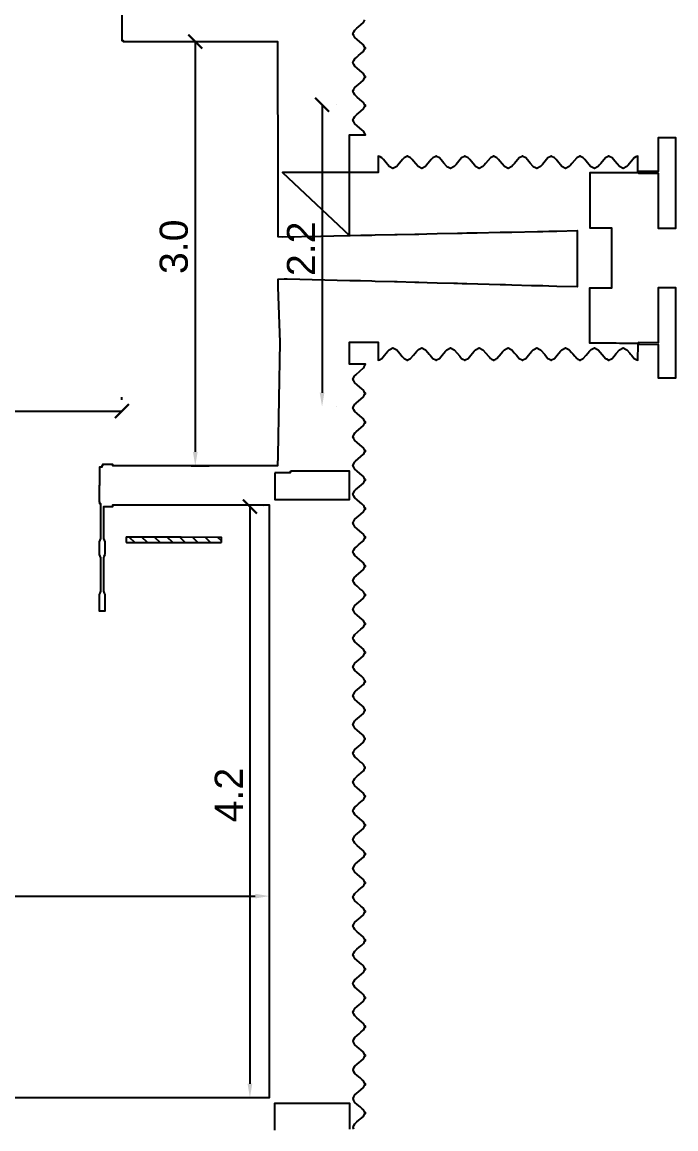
# Model space of a CAD drawing. Header units: metres. Extents: x -155 to -31, y -2 to 38.
# Drawn here: x -140.78 to -136.12, y 5.72 to 13.6 of the extents above; entities that cross this region are included whole.
import ezdxf

# ---------------------------------------------------------------- set-up
doc = ezdxf.new("R2010")
doc.units = ezdxf.units.M
doc.layers.add('DİMENSİONS', color=1, linetype='Continuous', true_color=0xff0000)
doc.layers.add('Layer 03$CATI_MOBILYA', color=9, linetype='Continuous', true_color=0xc0c0c0)
doc.layers.add('Layer 03$CATI_DUVAR', color=7, linetype='Continuous')
doc.styles.add('Default', font='arial.ttf')
doc.dimstyles.new('Default', dxfattribs={"dimscale": 2, "dimtxt": 0.1, "dimasz": 0.1, "dimexe": 0.05, "dimexo": 0.05, "dimgap": 0.025, "dimtad": 1, "dimtoh": 1, "dimzin": 1, "dimdsep": 46, "dimtxsty": 'Default', "dimcen": 0.05, "dimazin": 1, "dimtfac": 1, "dimtdec": 4, "dimtix": 1, "dimtofl": 0, "dimtmove": 1, "dimatfit": 3, "dimfxl": 0.1, "dimtolj": 1, "dimtzin": 1, "dimarcsym": 0})

# ---------------------------------------------------------------- blocks, each defined once
blk = doc.blocks.new('_ArchTick')
at = {"color": 0, "linetype": 'ByBlock', "const_width": 0.15}
blk.add_lwpolyline([(-0.5, -0.5), (0.5, 0.5)], dxfattribs=at)
blk = doc.blocks.new('*D19')
at = {"layer": 'Defpoints', "color": 0}
for p in [(-139.1584, 10.1494), (-139.1584, 5.9379), (-139.1584, 5.9379)]:
    blk.add_point(p, dxfattribs=at)
at = {"layer": 'DİMENSİONS', "color": 0, "lineweight": -2}
for p, q in [((-139.1584, 10.1494), (-139.1584, 6.0379)), ((-139.0584, 10.1494), (-139.0584, 10.1494)), ((-139.0584, 5.9379), (-139.0584, 5.9379))]:
    blk.add_line(p, q, dxfattribs=at)
at = {"layer": 'DİMENSİONS', "color": 0}
blk.add_solid([(-139.175, 6.0379), (-139.1417, 6.0379), (-139.1584, 5.9379)], dxfattribs=at)
at = {"layer": 'DİMENSİONS', "color": 0, "lineweight": -2, "xscale": 0.1, "yscale": 0.1, "zscale": 0.1, "rotation": 90}
blk.add_blockref('_ArchTick', (-139.1584, 10.1494), dxfattribs=at)
at = {"layer": 'DİMENSİONS', "color": 0, "insert": (-139.3088, 8.0937), "char_height": 0.2, "attachment_point": 5, "rotation": 90, "style": 'Default'}
blk.add_mtext('\\A1;4.2', dxfattribs=at)
blk = doc.blocks.new('*D24')
at = {"layer": 'Defpoints', "color": 0}
for p in [(-146.8987, 10.8087), (-140.0702, 10.8285), (-140.0702, 10.8087)]:
    blk.add_point(p, dxfattribs=at)
at = {"layer": 'DİMENSİONS', "color": 0, "lineweight": -2}
for p, q in [((-146.8987, 10.9087), (-146.8987, 10.9285)), ((-140.0702, 10.9087), (-140.0702, 10.9285)), ((-146.8987, 10.8285), (-140.0702, 10.8285))]:
    blk.add_line(p, q, dxfattribs=at)
at = {"layer": 'DİMENSİONS', "color": 0, "lineweight": -2, "xscale": 0.1, "yscale": 0.1, "zscale": 0.1, "rotation": 180}
blk.add_blockref('_ArchTick', (-146.8987, 10.8285), dxfattribs=at)
at = {"layer": 'DİMENSİONS', "color": 0, "lineweight": -2, "xscale": 0.1, "yscale": 0.1, "zscale": 0.1}
blk.add_blockref('_ArchTick', (-140.0702, 10.8285), dxfattribs=at)
at = {"layer": 'DİMENSİONS', "color": 0, "insert": (-143.4844, 10.9806), "char_height": 0.2, "attachment_point": 5, "style": 'Default'}
blk.add_mtext('\\A1;6.8', dxfattribs=at)
blk = doc.blocks.new('*D62')
at = {"layer": 'Defpoints', "color": 0}
for p in [(-138.6444, 13.01), (-138.6444, 10.8594), (-138.6444, 10.8594)]:
    blk.add_point(p, dxfattribs=at)
at = {"layer": 'DİMENSİONS', "color": 0, "lineweight": -2}
for p, q in [((-138.6444, 13.01), (-138.6444, 10.9594)), ((-138.5444, 13.01), (-138.5444, 13.01)), ((-138.5444, 10.8594), (-138.5444, 10.8594))]:
    blk.add_line(p, q, dxfattribs=at)
at = {"layer": 'DİMENSİONS', "color": 0}
blk.add_solid([(-138.661, 10.9594), (-138.6277, 10.9594), (-138.6444, 10.8594)], dxfattribs=at)
at = {"layer": 'DİMENSİONS', "color": 0, "lineweight": -2, "xscale": 0.1, "yscale": 0.1, "zscale": 0.1, "rotation": 90}
blk.add_blockref('_ArchTick', (-138.6444, 13.01), dxfattribs=at)
at = {"layer": 'DİMENSİONS', "color": 0, "insert": (-138.7948, 11.9847), "char_height": 0.2, "attachment_point": 5, "rotation": 90, "style": 'Default'}
blk.add_mtext('\\A1;2.2', dxfattribs=at)
blk = doc.blocks.new('*D63')
at = {"layer": 'Defpoints', "color": 0}
for p in [(-144.4832, 7.39), (-139.0203, 7.39), (-139.0203, 7.3742)]:
    blk.add_point(p, dxfattribs=at)
at = {"layer": 'DİMENSİONS', "color": 0, "lineweight": -2}
for p, q in [((-144.4832, 7.3742), (-139.1203, 7.3742)), ((-144.4832, 7.29), (-144.4832, 7.2742)), ((-139.0203, 7.29), (-139.0203, 7.2742))]:
    blk.add_line(p, q, dxfattribs=at)
at = {"layer": 'DİMENSİONS', "color": 0}
blk.add_solid([(-139.1203, 7.3575), (-139.1203, 7.3908), (-139.0203, 7.3742)], dxfattribs=at)
at = {"layer": 'DİMENSİONS', "color": 0, "lineweight": -2, "xscale": 0.1, "yscale": 0.1, "zscale": 0.1, "rotation": 180}
blk.add_blockref('_ArchTick', (-144.4832, 7.3742), dxfattribs=at)
at = {"layer": 'DİMENSİONS', "color": 0, "insert": (-141.8018, 7.5259), "char_height": 0.2, "attachment_point": 5, "style": 'Default'}
blk.add_mtext('\\A1;5.5', dxfattribs=at)
blk = doc.blocks.new('*D64')
at = {"layer": 'Defpoints', "color": 0}
for p in [(-139.6781, 13.46), (-139.6781, 10.4379), (-139.5478, 10.4379)]:
    blk.add_point(p, dxfattribs=at)
at = {"layer": 'DİMENSİONS', "color": 0, "lineweight": -2}
for p, q in [((-139.5781, 13.46), (-139.4478, 13.46)), ((-139.5478, 13.46), (-139.5478, 10.5379)), ((-139.5781, 10.4379), (-139.4478, 10.4379))]:
    blk.add_line(p, q, dxfattribs=at)
at = {"layer": 'DİMENSİONS', "color": 0}
blk.add_solid([(-139.5645, 10.5379), (-139.5311, 10.5379), (-139.5478, 10.4379)], dxfattribs=at)
at = {"layer": 'DİMENSİONS', "color": 0, "lineweight": -2, "xscale": 0.1, "yscale": 0.1, "zscale": 0.1, "rotation": 90}
blk.add_blockref('_ArchTick', (-139.5478, 13.46), dxfattribs=at)
at = {"layer": 'DİMENSİONS', "color": 0, "insert": (-139.7, 11.999), "char_height": 0.2, "attachment_point": 5, "rotation": 90, "style": 'Default'}
blk.add_mtext('\\A1;3.0', dxfattribs=at)

msp = doc.modelspace()

# ---------------------------------------------------------------- hatches: boundary and pattern name
at = {"layer": 'Layer 03$CATI_MOBILYA'}
h = msp.add_hatch(dxfattribs=at)
h.set_pattern_fill('ANSI31', scale=0.02, angle=90, style=0, pattern_type=2)
h.set_pattern_definition([(135, (-140.90624, 9.92203), (-0.0449013, -0.0449013), [])])
h.paths.add_polyline_path([(-140.0389, 9.8934), (-140.0375, 9.8927), (-140.0364, 9.8922), (-139.7535, 9.8922), (-139.3661, 9.8922), (-139.3646, 9.8929), (-139.3636, 9.8935), (-139.3625, 9.8948), (-139.3618, 9.8959), (-139.3615, 9.8965), (-139.3615, 9.9096), (-139.3616, 9.9277), (-139.362, 9.9287), (-139.649, 9.9319), (-140.0369, 9.9317), (-140.0378, 9.9313), (-140.0393, 9.9302), (-140.0399, 9.9296), (-140.0406, 9.9282), (-140.041, 9.9272), (-140.041, 9.9144), (-140.0409, 9.8963), (-140.0407, 9.8959), (-140.0397, 9.8944)], flags=0)

# ---------------------------------------------------------------- linework, layer by layer
at = {"layer": 'Layer 03$CATI_DUVAR'}
for points in [[(-140.0701, 13.7293), (-140.0701, 13.4694), (-140.0612, 13.4694), (-140.0611, 13.46), (-138.9609, 13.46), (-138.9608, 13.3553), (-138.9604, 12.5266), (-138.9604, 12.5256), (-138.9603, 12.1338), (-138.9603, 12.0729), (-138.9257, 12.0688), (-138.6541, 12.0748), (-138.4676, 12.0788), (-138.4513, 12.0792), (-138.4494, 12.0792), (-138.4443, 12.0793), (-138.3679, 12.0809), (-138.2892, 12.0827), (-138.267, 12.0832), (-138.127, 12.0862), (-138.1092, 12.0866), (-137.9834, 12.0893), (-137.9557, 12.0899), (-137.898, 12.0911), (-137.8234, 12.0927), (-137.6785, 12.0959), (-137.6456, 12.0966), (-137.6118, 12.0974), (-137.5396, 12.0989), (-137.3745, 12.1024), (-137.3474, 12.103), (-137.3366, 12.1032), (-137.2917, 12.1042), (-137.1081, 12.1082), (-137.0713, 12.109), (-137.0287, 12.1099), (-136.9912, 12.1107), (-136.9711, 12.1112), (-136.8269, 12.1142), (-136.8268, 11.988), (-136.8268, 11.8516), (-136.8269, 11.7128), (-136.971, 11.7167), (-137.0286, 11.7185), (-137.0713, 11.7198), (-137.1101, 11.7209), (-137.152, 11.722), (-137.2933, 11.7258), (-137.3366, 11.727), (-137.3453, 11.7273), (-137.3457, 11.7273), (-137.3745, 11.7282), (-137.6137, 11.7346), (-137.6455, 11.7355), (-137.6785, 11.7366), (-137.7055, 11.7373), (-137.8249, 11.7405), (-137.8954, 11.7424), (-137.9556, 11.744), (-137.9833, 11.7449), (-138.1103, 11.7483), (-138.1284, 11.7487), (-138.2669, 11.7524), (-138.2891, 11.7531), (-138.3693, 11.7553), (-138.4473, 11.7574), (-138.8937, 11.7693), (-138.9148, 11.7693), (-138.9603, 11.7648), (-138.9603, 11.7648), (-138.9595, 11.7364), (-138.9588, 11.7114), (-138.9444, 11.3207), (-138.9597, 10.5135), (-138.9611, 10.4379), (-140.1345, 10.4379), (-140.1345, 10.4494), (-140.2093, 10.4494), (-140.2093, 10.4379), (-140.2129, 10.4379), (-140.2129, 10.4294), (-140.2295, 10.4293), (-140.2295, 10.2998), (-140.2328, 10.2998), (-140.2328, 10.1847), (-140.2277, 10.171), (-140.2295, 10.1696), (-140.2236, 10.1696), (-140.2236, 9.9216), (-140.2288, 9.9084), (-140.2328, 9.8981), (-140.2328, 9.8081), (-140.2277, 9.7945), (-140.2236, 9.7838), (-140.2236, 9.5459), (-140.2288, 9.5323), (-140.2328, 9.5215), (-140.2328, 9.4064), (-140.1908, 9.4064), (-140.1908, 9.5215), (-140.1949, 9.5322), (-140.2001, 9.5459), (-140.2001, 9.7838), (-140.196, 9.7945), (-140.1908, 9.8081), (-140.1908, 9.8981), (-140.1949, 9.9084), (-140.2001, 9.9216), (-140.2001, 10.1494), (-140.1345, 10.1494), (-140.1345, 10.1599), (-139.0203, 10.1599), (-139.0203, 5.9379), (-143.2422, 5.9379)], [(-138.4174, 5.7133), (-138.4237, 5.7265), (-138.4173, 5.7398), (-138.4108, 5.7528), (-138.3961, 5.7655), (-138.3819, 5.7775), (-138.3698, 5.7877), (-138.3487, 5.8056), (-138.3385, 5.826), (-138.3356, 5.826), (-138.337, 5.8289), (-138.3354, 5.8321), (-138.3386, 5.8321), (-138.3442, 5.8434), (-138.3485, 5.8523), (-138.3601, 5.8622), (-138.3737, 5.8737), (-138.3939, 5.8908), (-138.4109, 5.9052), (-138.4175, 5.9185), (-138.4239, 5.9315), (-138.4172, 5.9448), (-138.4109, 5.9579), (-138.3966, 5.97), (-138.3842, 5.9806), (-138.3677, 5.9946), (-138.3486, 6.0107), (-138.3443, 6.0196), (-138.3386, 6.0311), (-138.3357, 6.0311), (-138.3371, 6.034), (-138.3356, 6.0372), (-138.3387, 6.0372), (-138.3487, 6.0576), (-138.3604, 6.0675), (-138.3739, 6.0789), (-138.3937, 6.0957), (-138.411, 6.1102), (-138.4176, 6.1236), (-138.4238, 6.1366), (-138.4172, 6.1499), (-138.411, 6.163), (-138.3939, 6.1773), (-138.3799, 6.1892), (-138.3678, 6.1994), (-138.3486, 6.2156), (-138.3441, 6.2245), (-138.3387, 6.2359), (-138.3357, 6.2359), (-138.3372, 6.239), (-138.3358, 6.242), (-138.3388, 6.242), (-138.3485, 6.2622), (-138.3674, 6.2782), (-138.3796, 6.2885), (-138.3936, 6.3006), (-138.411, 6.3153), (-138.4176, 6.3287), (-138.4238, 6.3416), (-138.4172, 6.355), (-138.411, 6.368), (-138.3939, 6.3823), (-138.3799, 6.3942), (-138.3678, 6.4045), (-138.3486, 6.4207), (-138.3441, 6.4296), (-138.3387, 6.4409), (-138.3357, 6.4409), (-138.3372, 6.444), (-138.3358, 6.4471), (-138.3388, 6.4471), (-138.3485, 6.4672), (-138.3603, 6.4773), (-138.3799, 6.4938), (-138.397, 6.5082), (-138.411, 6.5203), (-138.4176, 6.5337), (-138.424, 6.5466), (-138.4174, 6.56), (-138.4109, 6.5731), (-138.3938, 6.5874), (-138.3799, 6.5992), (-138.3678, 6.6095), (-138.3486, 6.6257), (-138.3441, 6.6346), (-138.3386, 6.6461), (-138.3359, 6.6461), (-138.3372, 6.649), (-138.3358, 6.6521), (-138.3387, 6.6521), (-138.3445, 6.664), (-138.3485, 6.6724), (-138.3566, 6.6792), (-138.3628, 6.6845), (-138.4111, 6.7251), (-138.4176, 6.7385), (-138.424, 6.7515), (-138.4175, 6.7648), (-138.4111, 6.7779), (-138.3966, 6.7902), (-138.3798, 6.8045), (-138.3601, 6.8209), (-138.3486, 6.8306), (-138.3442, 6.8394), (-138.3386, 6.8511), (-138.3359, 6.8511), (-138.3372, 6.854), (-138.3358, 6.857), (-138.3387, 6.857), (-138.3445, 6.8691), (-138.3485, 6.8774), (-138.3566, 6.8842), (-138.3628, 6.8895), (-138.4111, 6.9301), (-138.4176, 6.9435), (-138.424, 6.9565), (-138.4175, 6.9699), (-138.4111, 6.9829), (-138.3966, 6.9952), (-138.3798, 7.0095), (-138.3601, 7.0259), (-138.3486, 7.0356), (-138.3442, 7.0445), (-138.3386, 7.0561), (-138.3358, 7.0561), (-138.3373, 7.059), (-138.3358, 7.062), (-138.3388, 7.062), (-138.3488, 7.0825), (-138.3676, 7.0983), (-138.3797, 7.1085), (-138.3939, 7.1204), (-138.4111, 7.1352), (-138.4176, 7.1486), (-138.4241, 7.1615), (-138.4176, 7.1749), (-138.411, 7.188), (-138.3967, 7.2), (-138.3843, 7.2106), (-138.3678, 7.2245), (-138.3488, 7.2406), (-138.3443, 7.2495), (-138.3387, 7.2612), (-138.3357, 7.2612), (-138.3372, 7.2642), (-138.3358, 7.267), (-138.3387, 7.267), (-138.3488, 7.2875), (-138.3677, 7.3035), (-138.3941, 7.3258), (-138.4111, 7.3403), (-138.4176, 7.3537), (-138.424, 7.3666), (-138.4175, 7.3797), (-138.4111, 7.393), (-138.3843, 7.4157), (-138.3677, 7.4297), (-138.3487, 7.4458), (-138.3444, 7.4546), (-138.3386, 7.466), (-138.3359, 7.466), (-138.3373, 7.4688), (-138.3357, 7.472), (-138.3389, 7.472), (-138.3444, 7.4834), (-138.3488, 7.4922), (-138.3604, 7.5021), (-138.3741, 7.5137), (-138.3942, 7.5307), (-138.4113, 7.5451), (-138.4177, 7.5585), (-138.4241, 7.5716), (-138.4114, 7.5979), (-138.4079, 7.6008), (-138.4053, 7.6031), (-138.3488, 7.6507), (-138.3445, 7.6596), (-138.3389, 7.671), (-138.3359, 7.671), (-138.3374, 7.674), (-138.3359, 7.6771), (-138.3389, 7.6771), (-138.3488, 7.6973), (-138.3604, 7.7072), (-138.3741, 7.7188), (-138.3942, 7.7357), (-138.4112, 7.7501), (-138.4177, 7.7634), (-138.4241, 7.7764), (-138.4114, 7.8027), (-138.4079, 7.8056), (-138.4053, 7.8079), (-138.3488, 7.8555), (-138.3445, 7.8645), (-138.3389, 7.8759), (-138.336, 7.8759), (-138.3374, 7.879), (-138.3359, 7.8822), (-138.3389, 7.8822), (-138.349, 7.9024), (-138.3606, 7.9123), (-138.3744, 7.9239), (-138.3944, 7.9408), (-138.4114, 7.9553), (-138.4177, 7.9683), (-138.4242, 7.9817), (-138.4176, 7.9949), (-138.4113, 8.0078), (-138.3969, 8.02), (-138.3845, 8.0306), (-138.368, 8.0446), (-138.349, 8.0607), (-138.3447, 8.0696), (-138.3389, 8.0811), (-138.3361, 8.0811), (-138.3375, 8.084), (-138.3359, 8.0871), (-138.339, 8.0871), (-138.3491, 8.1076), (-138.3608, 8.1175), (-138.3743, 8.129), (-138.3941, 8.1457), (-138.4113, 8.1602), (-138.418, 8.1737), (-138.4242, 8.1866), (-138.4176, 8.1999), (-138.4113, 8.2129), (-138.3942, 8.2273), (-138.3802, 8.2392), (-138.3681, 8.2495), (-138.3489, 8.2656), (-138.3445, 8.2745), (-138.339, 8.286), (-138.3361, 8.286), (-138.3376, 8.2889), (-138.3361, 8.292), (-138.3391, 8.292), (-138.3493, 8.3124), (-138.361, 8.3223), (-138.3748, 8.334), (-138.3948, 8.3509), (-138.4115, 8.3653), (-138.418, 8.3782), (-138.4244, 8.3915), (-138.4179, 8.4049), (-138.4115, 8.4179), (-138.3971, 8.4301), (-138.3847, 8.4406), (-138.3684, 8.4546), (-138.3494, 8.4706), (-138.3391, 8.491), (-138.3362, 8.491), (-138.3377, 8.494), (-138.3361, 8.4971), (-138.3392, 8.4971), (-138.3491, 8.5173), (-138.3607, 8.5272), (-138.3746, 8.5389), (-138.3946, 8.5558), (-138.4116, 8.5702), (-138.418, 8.5835), (-138.4244, 8.5964), (-138.4117, 8.6228), (-138.4083, 8.6256), (-138.4056, 8.6279), (-138.3492, 8.6756), (-138.3448, 8.6845), (-138.3391, 8.6961), (-138.3362, 8.6961), (-138.3376, 8.699), (-138.3362, 8.7019), (-138.3391, 8.7019), (-138.3491, 8.7224), (-138.3607, 8.7323), (-138.3746, 8.7439), (-138.3946, 8.7608), (-138.4116, 8.7752), (-138.418, 8.7885), (-138.4244, 8.8015), (-138.4117, 8.8278), (-138.4083, 8.8307), (-138.4056, 8.833), (-138.3492, 8.8806), (-138.3448, 8.8895), (-138.3391, 8.901), (-138.3358, 8.901), (-138.3375, 8.9044), (-138.3362, 8.907), (-138.3387, 8.907), (-138.3489, 8.9274), (-138.3607, 8.9374), (-138.3801, 8.9539), (-138.3941, 8.9657), (-138.4111, 8.98), (-138.4176, 8.9931), (-138.4241, 9.0065), (-138.4176, 9.0199), (-138.4111, 9.033), (-138.3968, 9.0451), (-138.3844, 9.0557), (-138.3678, 9.0696), (-138.349, 9.0857), (-138.3387, 9.106), (-138.3358, 9.106), (-138.3372, 9.109), (-138.3358, 9.1119), (-138.3387, 9.1119), (-138.3489, 9.1325), (-138.3607, 9.1424), (-138.3801, 9.159), (-138.3941, 9.1707), (-138.4111, 9.185), (-138.4176, 9.1981), (-138.4241, 9.2116), (-138.4176, 9.225), (-138.4113, 9.238), (-138.3678, 9.2746), (-138.349, 9.2905), (-138.3387, 9.3111), (-138.3358, 9.3111), (-138.3372, 9.314), (-138.3358, 9.317), (-138.3387, 9.317), (-138.349, 9.3375), (-138.3606, 9.3473), (-138.3743, 9.3588), (-138.3942, 9.3756), (-138.4112, 9.3901), (-138.4177, 9.4031), (-138.4241, 9.4166), (-138.4176, 9.43), (-138.4114, 9.443), (-138.3679, 9.4796), (-138.349, 9.4955), (-138.3387, 9.5161), (-138.3359, 9.5161), (-138.3373, 9.5189), (-138.3358, 9.522), (-138.3388, 9.522), (-138.3488, 9.5423), (-138.3603, 9.5521), (-138.3741, 9.5638), (-138.3944, 9.5808), (-138.4113, 9.5952), (-138.4177, 9.6085), (-138.4241, 9.6215), (-138.4137, 9.6428), (-138.4113, 9.6478), (-138.4064, 9.652), (-138.4024, 9.6554), (-138.3488, 9.7006), (-138.3444, 9.7095), (-138.3388, 9.7211), (-138.3358, 9.7211), (-138.3373, 9.7241), (-138.3359, 9.7269), (-138.3386, 9.7269), (-138.3489, 9.7475), (-138.3606, 9.7573), (-138.3743, 9.7689), (-138.3941, 9.7856), (-138.4111, 9.8001), (-138.4176, 9.8132), (-138.4241, 9.8266), (-138.4176, 9.84), (-138.4112, 9.853), (-138.3968, 9.865), (-138.3845, 9.8756), (-138.3678, 9.8895), (-138.349, 9.9056), (-138.3387, 9.9261), (-138.3358, 9.9261), (-138.3372, 9.9291), (-138.3358, 9.932), (-138.3387, 9.932), (-138.3489, 9.9523), (-138.3606, 9.9622), (-138.3743, 9.9737), (-138.3941, 9.9906), (-138.4111, 10.0051), (-138.4176, 10.0182), (-138.4241, 10.0316), (-138.4176, 10.045), (-138.4112, 10.058), (-138.3968, 10.07), (-138.3845, 10.0806), (-138.3678, 10.0945), (-138.349, 10.1106), (-138.3388, 10.1309), (-138.3359, 10.1309), (-138.3373, 10.1339), (-138.3358, 10.137), (-138.3389, 10.137), (-138.3444, 10.1484), (-138.3488, 10.1574), (-138.3603, 10.1673), (-138.3741, 10.1789), (-138.3944, 10.1959), (-138.4113, 10.2103), (-138.4177, 10.2236), (-138.4241, 10.2366), (-138.4137, 10.258), (-138.4113, 10.2629), (-138.4064, 10.2671), (-138.3488, 10.3158), (-138.3444, 10.3246), (-138.3389, 10.336), (-138.3359, 10.336), (-138.3374, 10.339), (-138.3359, 10.3421), (-138.3389, 10.3421), (-138.3444, 10.3533), (-138.3488, 10.3622), (-138.3603, 10.3721), (-138.3741, 10.3837), (-138.3944, 10.4007), (-138.4113, 10.4151), (-138.4177, 10.4284), (-138.4241, 10.4414), (-138.4137, 10.463), (-138.4113, 10.4679), (-138.4064, 10.4721), (-138.3488, 10.5208), (-138.3444, 10.5297), (-138.3389, 10.541), (-138.3359, 10.541), (-138.3374, 10.5441), (-138.3359, 10.5471), (-138.3389, 10.5471), (-138.3488, 10.5672), (-138.3603, 10.5771), (-138.3741, 10.5887), (-138.3944, 10.6058), (-138.4113, 10.6202), (-138.4177, 10.6334), (-138.4241, 10.6464), (-138.4137, 10.6678), (-138.4113, 10.6727), (-138.4064, 10.6769), (-138.4024, 10.6803), (-138.3488, 10.7256), (-138.3444, 10.7345), (-138.3387, 10.7461), (-138.3359, 10.7461), (-138.3373, 10.749), (-138.3359, 10.7519), (-138.3387, 10.7519), (-138.3488, 10.7724), (-138.3603, 10.7822), (-138.3741, 10.7938), (-138.3944, 10.8109), (-138.4113, 10.8253), (-138.4177, 10.8385), (-138.4241, 10.8515), (-138.4137, 10.8729), (-138.4113, 10.8779), (-138.4064, 10.882), (-138.4024, 10.8854), (-138.3488, 10.9307), (-138.3444, 10.9396), (-138.3388, 10.9511), (-138.3359, 10.9511), (-138.3373, 10.9541), (-138.3359, 10.957), (-138.3388, 10.957), (-138.3444, 10.9685), (-138.3488, 10.9774), (-138.3603, 10.9872), (-138.3741, 10.9988), (-138.3944, 11.0159), (-138.4113, 11.0303), (-138.4177, 11.0435), (-138.4241, 11.0565), (-138.4137, 11.0779), (-138.4113, 11.0829), (-138.4064, 11.087), (-138.4024, 11.0904), (-138.3488, 11.1357), (-138.3444, 11.1446), (-138.3359, 11.162), (-138.4492, 11.162), (-138.4491, 11.3206), (-138.3711, 11.3203), (-138.291, 11.32), (-138.2688, 11.3199), (-138.2439, 11.3198), (-138.2444, 11.1906), (-138.236, 11.1946), (-138.2182, 11.2036), (-138.1983, 11.227), (-138.1749, 11.2546), (-138.1698, 11.2607), (-138.1654, 11.2658), (-138.1614, 11.2678), (-138.139, 11.2788), (-138.1166, 11.2679), (-138.1126, 11.266), (-138.0898, 11.2389), (-138.0724, 11.2181), (-138.06, 11.2035), (-138.05, 11.1985), (-138.0396, 11.1935), (-138.0396, 11.1906), (-138.0367, 11.1921), (-138.0335, 11.1905), (-138.0335, 11.1937), (-138.0132, 11.2034), (-137.9933, 11.227), (-137.9699, 11.2547), (-137.9648, 11.2608), (-137.9604, 11.2659), (-137.9565, 11.2679), (-137.9341, 11.2788), (-137.9117, 11.2678), (-137.9078, 11.2659), (-137.8911, 11.2463), (-137.8811, 11.2346), (-137.8747, 11.227), (-137.8548, 11.2035), (-137.8347, 11.1936), (-137.8347, 11.1906), (-137.8315, 11.1921), (-137.8284, 11.1906), (-137.8284, 11.1935), (-137.8082, 11.2036), (-137.7882, 11.227), (-137.7649, 11.2546), (-137.7597, 11.2607), (-137.7553, 11.2658), (-137.7514, 11.2678), (-137.729, 11.2788), (-137.7067, 11.2679), (-137.7028, 11.2659), (-137.6819, 11.2412), (-137.6637, 11.2197), (-137.6573, 11.2122), (-137.6499, 11.2034), (-137.6417, 11.1994), (-137.6296, 11.1935), (-137.6296, 11.1906), (-137.6266, 11.1921), (-137.6235, 11.1905), (-137.6235, 11.1935), (-137.6032, 11.2036), (-137.5832, 11.227), (-137.5598, 11.2546), (-137.5547, 11.2607), (-137.5503, 11.2658), (-137.5241, 11.2789), (-137.4977, 11.2659), (-137.4769, 11.2412), (-137.4587, 11.2197), (-137.4522, 11.2122), (-137.4449, 11.2034), (-137.4367, 11.1995), (-137.4244, 11.1935), (-137.4244, 11.1907), (-137.4216, 11.1921), (-137.4184, 11.1905), (-137.4184, 11.1937), (-137.406, 11.1996), (-137.3979, 11.2036), (-137.3683, 11.2387), (-137.3586, 11.25), (-137.3453, 11.2659), (-137.3282, 11.2744), (-137.319, 11.2789), (-137.2966, 11.2678), (-137.2926, 11.2659), (-137.2745, 11.2443), (-137.2596, 11.2269), (-137.2399, 11.2035), (-137.2196, 11.1935), (-137.2196, 11.1906), (-137.2166, 11.1921), (-137.2135, 11.1907), (-137.2135, 11.1937), (-137.1933, 11.2034), (-137.1734, 11.227), (-137.1499, 11.2547), (-137.1448, 11.2608), (-137.1404, 11.266), (-137.1364, 11.2679), (-137.1139, 11.2788), (-137.0915, 11.2678), (-137.0876, 11.2659), (-137.058, 11.2309), (-137.044, 11.2142), (-137.0348, 11.2034), (-137.0277, 11.1999), (-137.0146, 11.1936), (-137.0146, 11.1906), (-137.0115, 11.1921), (-137.0085, 11.1906), (-137.0085, 11.1935), (-136.9881, 11.2036), (-136.9682, 11.227), (-136.9448, 11.2546), (-136.9397, 11.2607), (-136.9353, 11.2658), (-136.9314, 11.2678), (-136.9091, 11.2788), (-136.8867, 11.2679), (-136.8827, 11.2659), (-136.8661, 11.2463), (-136.8616, 11.241), (-136.8583, 11.2371), (-136.8436, 11.2197), (-136.8372, 11.2122), (-136.8298, 11.2034), (-136.8218, 11.1995), (-136.8095, 11.1934), (-136.8095, 11.1906), (-136.8067, 11.192), (-136.8037, 11.1905), (-136.8036, 11.1936), (-136.7832, 11.2034), (-136.7633, 11.227), (-136.7398, 11.2547), (-136.7346, 11.2608), (-136.7303, 11.266), (-136.7263, 11.2679), (-136.7041, 11.2789), (-136.6816, 11.2678), (-136.6777, 11.2659), (-136.6481, 11.2308), (-136.6341, 11.2142), (-136.6249, 11.2034), (-136.6178, 11.1999), (-136.6045, 11.1935), (-136.6045, 11.1906), (-136.6015, 11.192), (-136.5986, 11.1906), (-136.5986, 11.1934), (-136.5878, 11.1986), (-136.578, 11.2035), (-136.5658, 11.2178), (-136.5487, 11.2383), (-136.5255, 11.2659), (-136.499, 11.2787), (-136.4767, 11.2679), (-136.4727, 11.266), (-136.4516, 11.2409), (-136.446, 11.2344), (-136.4396, 11.2267), (-136.42, 11.2036), (-136.4021, 11.1946), (-136.3936, 11.1905), (-136.393, 11.3046), (-136.2483, 11.3039), (-136.2483, 11.179), (-136.2485, 11.0651), (-136.1237, 11.0651), (-136.1232, 11.179), (-136.1232, 11.7063), (-136.1237, 11.707), (-136.2261, 11.707), (-136.2483, 11.7062), (-136.2483, 11.3159), (-136.3899, 11.3166), (-136.39, 11.3106), (-136.4195, 11.3108), (-136.4391, 11.3109), (-136.4456, 11.3109), (-136.4512, 11.3109), (-136.4725, 11.311), (-136.4764, 11.3111), (-136.4989, 11.3112), (-136.5023, 11.3112), (-136.5253, 11.3113), (-136.5483, 11.3114), (-136.5653, 11.3115), (-136.5774, 11.3116), (-136.5872, 11.3116), (-136.598, 11.3117), (-136.5994, 11.3117), (-136.606, 11.3117), (-136.6173, 11.3118), (-136.6245, 11.3118), (-136.6337, 11.3119), (-136.6478, 11.3119), (-136.6775, 11.312), (-136.6815, 11.3121), (-136.7039, 11.3122), (-136.7362, 11.3123), (-136.7362, 11.7064), (-136.5883, 11.7064), (-136.5793, 11.7064), (-136.5793, 12.1322), (-136.735, 12.1323), (-136.735, 12.5288), (-136.7115, 12.5288), (-136.7041, 12.5288), (-136.6967, 12.5288), (-136.6777, 12.5288), (-136.6691, 12.5288), (-136.6591, 12.5288), (-136.6248, 12.5288), (-136.6127, 12.5288), (-136.6045, 12.5288), (-136.5901, 12.5288), (-136.578, 12.5288), (-136.567, 12.5288), (-136.5575, 12.5288), (-136.5255, 12.5288), (-136.5065, 12.5288), (-136.499, 12.5288), (-136.4917, 12.5288), (-136.4726, 12.5289), (-136.464, 12.5289), (-136.4308, 12.5289), (-136.42, 12.5289), (-136.3906, 12.5289), (-136.3906, 12.5229), (-136.2483, 12.5229), (-136.2483, 12.1325), (-136.226, 12.1323), (-136.1237, 12.1323), (-136.1232, 12.1325), (-136.1232, 12.7739), (-136.1806, 12.7739), (-136.1806, 12.7747), (-136.2485, 12.7747), (-136.2483, 12.7741), (-136.2483, 12.5349), (-136.3936, 12.5349), (-136.3936, 12.6453), (-136.4078, 12.6386), (-136.42, 12.6327), (-136.4308, 12.6197), (-136.4641, 12.5803), (-136.4726, 12.5702), (-136.4991, 12.557), (-136.5255, 12.5703), (-136.5575, 12.6084), (-136.567, 12.6196), (-136.578, 12.6326), (-136.5986, 12.6426), (-136.5986, 12.6453), (-136.6016, 12.6439), (-136.6045, 12.6454), (-136.6045, 12.6426), (-136.6248, 12.6327), (-136.6591, 12.5921), (-136.6691, 12.5802), (-136.6777, 12.5702), (-136.7041, 12.557), (-136.7306, 12.5703), (-136.7626, 12.6084), (-136.772, 12.6196), (-136.783, 12.6326), (-136.8037, 12.6426), (-136.8037, 12.6453), (-136.8066, 12.6439), (-136.8095, 12.6454), (-136.8095, 12.6426), (-136.8298, 12.6327), (-136.8641, 12.5921), (-136.8742, 12.5802), (-136.8827, 12.5702), (-136.9091, 12.557), (-136.9354, 12.5703), (-136.9676, 12.6084), (-136.9771, 12.6196), (-136.9881, 12.6326), (-137.0085, 12.6425), (-137.0085, 12.6455), (-137.0116, 12.644), (-137.0146, 12.6454), (-137.0146, 12.6425), (-137.0348, 12.6325), (-137.0543, 12.6093), (-137.0648, 12.597), (-137.0739, 12.5861), (-137.0876, 12.5702), (-137.1139, 12.5572), (-137.1328, 12.5664), (-137.1405, 12.5702), (-137.1611, 12.5942), (-137.1703, 12.6053), (-137.1809, 12.6178), (-137.1932, 12.6325), (-137.2134, 12.6425), (-137.2134, 12.6453), (-137.2164, 12.6439), (-137.2196, 12.6455), (-137.2196, 12.6425), (-137.2399, 12.6327), (-137.2742, 12.5921), (-137.2842, 12.5803), (-137.2928, 12.5702), (-137.3192, 12.557), (-137.3454, 12.5703), (-137.3776, 12.6084), (-137.3872, 12.6196), (-137.3981, 12.6326), (-137.4184, 12.6425), (-137.4184, 12.6453), (-137.4215, 12.6439), (-137.4246, 12.6454), (-137.4246, 12.6425), (-137.4449, 12.6327), (-137.4792, 12.5921), (-137.4892, 12.5803), (-137.4978, 12.5702), (-137.5242, 12.557), (-137.5504, 12.5703), (-137.5589, 12.5803), (-137.5921, 12.6196), (-137.6031, 12.6326), (-137.6236, 12.6426), (-137.6236, 12.6455), (-137.6268, 12.644), (-137.6296, 12.6454), (-137.6296, 12.6426), (-137.65, 12.6325), (-137.6694, 12.6094), (-137.6799, 12.5971), (-137.689, 12.5862), (-137.7028, 12.5702), (-137.7291, 12.5572), (-137.7477, 12.5664), (-137.7554, 12.5702), (-137.776, 12.5942), (-137.7853, 12.6053), (-137.7959, 12.6178), (-137.8081, 12.6325), (-137.8285, 12.6425), (-137.8285, 12.6453), (-137.8314, 12.644), (-137.8345, 12.6455), (-137.8345, 12.6426), (-137.855, 12.6326), (-137.866, 12.6196), (-137.8991, 12.5803), (-137.9075, 12.5702), (-137.934, 12.557), (-137.9605, 12.5703), (-137.9927, 12.6084), (-138.0022, 12.6196), (-138.0132, 12.6326), (-138.0335, 12.6426), (-138.0335, 12.6453), (-138.0365, 12.6439), (-138.0394, 12.6454), (-138.0394, 12.6426), (-138.06, 12.6327), (-138.071, 12.6197), (-138.104, 12.5803), (-138.1125, 12.5702), (-138.139, 12.557), (-138.1654, 12.5703), (-138.1977, 12.6084), (-138.2073, 12.6196), (-138.2182, 12.6326), (-138.2303, 12.6385), (-138.2444, 12.6454), (-138.2444, 12.5285), (-138.2671, 12.5285), (-138.2892, 12.5285), (-138.3679, 12.5285), (-138.4493, 12.5285), (-138.9256, 12.5286), (-138.4492, 12.0792), (-138.4493, 12.5285), (-138.4492, 12.7962), (-138.3358, 12.7961), (-138.3403, 12.8052), (-138.3489, 12.8223), (-138.3606, 12.8322), (-138.3743, 12.8438), (-138.3941, 12.8607), (-138.4111, 12.8751), (-138.4176, 12.8882), (-138.4241, 12.9017), (-138.4176, 12.9151), (-138.4112, 12.928), (-138.3968, 12.94), (-138.3845, 12.9506), (-138.3678, 12.9645), (-138.349, 12.9806), (-138.3388, 13.0009), (-138.3358, 13.0009), (-138.3373, 13.004), (-138.3358, 13.0071), (-138.3388, 13.0071), (-138.349, 13.0273), (-138.3606, 13.0372), (-138.3743, 13.0488), (-138.3942, 13.0657), (-138.4112, 13.0802), (-138.4177, 13.0933), (-138.4241, 13.1067), (-138.4176, 13.12), (-138.4112, 13.1328), (-138.3969, 13.1449), (-138.3845, 13.1555), (-138.3678, 13.1696), (-138.349, 13.1857), (-138.3388, 13.2059), (-138.3358, 13.2059), (-138.3373, 13.209), (-138.3358, 13.2121), (-138.3388, 13.2121), (-138.3489, 13.2323), (-138.3606, 13.2422), (-138.3743, 13.2538), (-138.3941, 13.2707), (-138.4111, 13.2852), (-138.4176, 13.2983), (-138.4241, 13.3117), (-138.4176, 13.325), (-138.4111, 13.3379), (-138.3968, 13.35), (-138.3844, 13.3606), (-138.3678, 13.3746), (-138.349, 13.3907), (-138.3388, 13.4109), (-138.3358, 13.4109), (-138.3373, 13.414), (-138.3358, 13.4171), (-138.3388, 13.4171), (-138.3489, 13.4374), (-138.3606, 13.4473), (-138.3743, 13.4588), (-138.3941, 13.4757), (-138.4111, 13.4902), (-138.4176, 13.5032), (-138.4241, 13.5165), (-138.4176, 13.5299), (-138.4111, 13.5429), (-138.3968, 13.555), (-138.3844, 13.5656), (-138.3678, 13.5796), (-138.349, 13.5957), (-138.3387, 13.6161)], [(-138.981, 5.7081), (-138.981, 5.8994), (-138.4495, 5.8995), (-138.4495, 5.8737), (-138.4495, 5.8622), (-138.4495, 5.8523), (-138.4495, 5.8434), (-138.4495, 5.8321), (-138.4495, 5.8301), (-138.4495, 5.826), (-138.4495, 5.8229), (-138.4495, 5.8056), (-138.4495, 5.7877), (-138.4495, 5.7774), (-138.4495, 5.7655), (-138.4495, 5.7528), (-138.4495, 5.7398), (-138.4495, 5.7265), (-138.4495, 5.7133)]]:
    msp.add_lwpolyline(points, dxfattribs=at)
msp.add_lwpolyline([(-138.981, 10.39), (-138.981, 10.2081), (-138.981, 10.2081), (-138.981, 10.1993), (-138.4493, 10.1992), (-138.4493, 10.2236), (-138.4493, 10.2366), (-138.4493, 10.258), (-138.4493, 10.2629), (-138.4493, 10.2651), (-138.4493, 10.2679), (-138.4493, 10.2691), (-138.4493, 10.2705), (-138.4493, 10.3158), (-138.4493, 10.3246), (-138.4493, 10.3421), (-138.4493, 10.3533), (-138.4493, 10.3622), (-138.4493, 10.3721), (-138.4493, 10.4004), (-138.8635, 10.4005), (-138.8635, 10.3994), (-138.8728, 10.3994), (-138.8728, 10.39)], close=True, dxfattribs=at)
at = {"layer": 'Layer 03$CATI_MOBILYA'}
msp.add_lwpolyline([(-140.0389, 9.8934), (-140.0375, 9.8927), (-140.0364, 9.8922), (-139.7535, 9.8922), (-139.3661, 9.8922), (-139.3646, 9.8929), (-139.3636, 9.8935), (-139.3625, 9.8948), (-139.3618, 9.8959), (-139.3615, 9.8965), (-139.3615, 9.9096), (-139.3616, 9.9277), (-139.362, 9.9287), (-139.649, 9.9319), (-140.0369, 9.9317), (-140.0378, 9.9313), (-140.0393, 9.9302), (-140.0399, 9.9296), (-140.0406, 9.9282), (-140.041, 9.9272), (-140.041, 9.9144), (-140.0409, 9.8963), (-140.0407, 9.8959), (-140.0397, 9.8944)], close=True, dxfattribs=at)

# ---------------------------------------------------------------- dimensions: what is measured, and where the dimension line sits
at = {"layer": 'DİMENSİONS'}
for base, p1, p2, text, picture, middle in [((-139.5478, 10.4379, 0.5549), (-139.6781, 13.46, 0.5549), (-139.6781, 10.4379, 0.5549), '3.0', '*D64', (-139.7, 11.999, 0.5549)), ((-138.6444, 10.8594, 0.5549), (-138.6444, 13.01, 0.5549), (-138.6444, 10.8594, 0.5549), '2.2', '*D62', (-138.7948, 11.9847, 0.5549)), ((-139.1584, 5.9379, 0.5549), (-139.1584, 10.1494, 0.5549), (-139.1584, 5.9379, 0.5549), '4.2', '*D19', (-139.3088, 8.0937, 0.5549))]:
    dim = msp.add_linear_dim(base=base, p1=p1, p2=p2, angle=270, text=text, dimstyle='Default', override={"dimscale": 2, "dimasz": 0.05, "dimtih": 0, "dimtoh": 0, "dimdec": 1, "dimlfac": 1, "dimblk1": 'ArchTick', "dimsah": 1}, dxfattribs=at)
    dim.commit()
    dim.dimension.update_dxf_attribs({"geometry": picture, "text_midpoint": middle})
for base, p1, p2, text, override, picture, middle in [((-140.0702, 10.8285, 0.5549), (-146.8987, 10.8087, 0.5549), (-140.0702, 10.8087, 0.5549), '6.8', {"dimscale": 2, "dimasz": 0.05, "dimtih": 0, "dimtoh": 0, "dimdec": 1, "dimlfac": 1, "dimblk": 'ArchTick', "dimsah": 0}, '*D24', (-143.4844, 10.9806, 0.5549)), ((-139.0203, 7.3742, 0.5549), (-144.4832, 7.39, 0.5549), (-139.0203, 7.39, 0.5549), '5.5', {"dimscale": 2, "dimasz": 0.05, "dimtih": 0, "dimtoh": 0, "dimdec": 1, "dimlfac": 1, "dimblk1": 'ArchTick', "dimsah": 1}, '*D63', (-141.8018, 7.5259, 0.5549))]:
    dim = msp.add_linear_dim(base=base, p1=p1, p2=p2, text=text, dimstyle='Default', override=override, dxfattribs=at)
    dim.commit()
    dim.dimension.update_dxf_attribs({"geometry": picture, "text_midpoint": middle})

doc.saveas('drawing.dxf')
